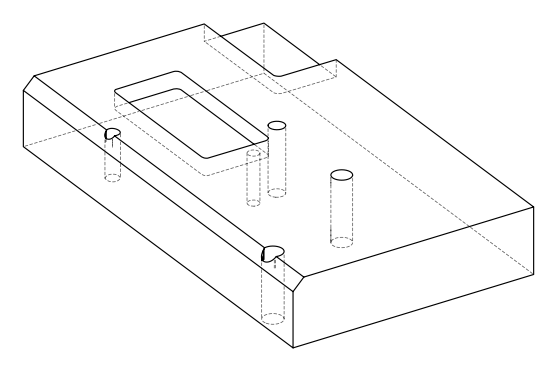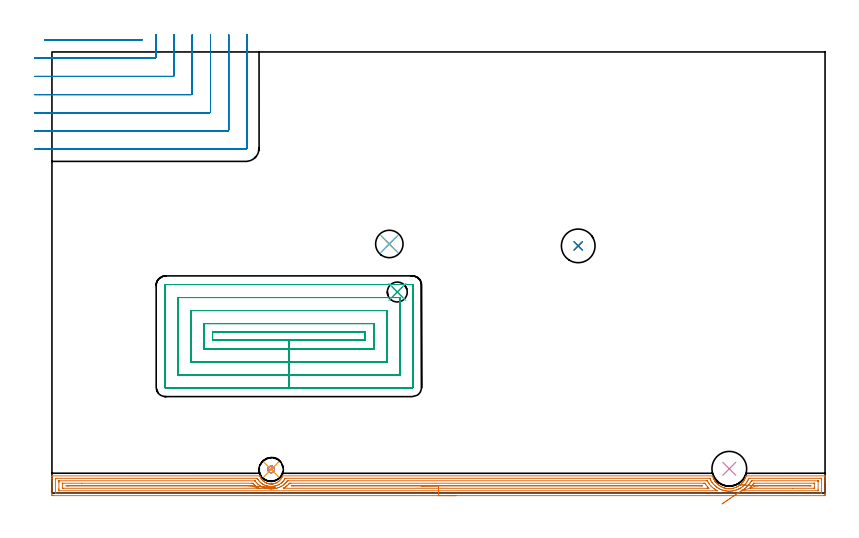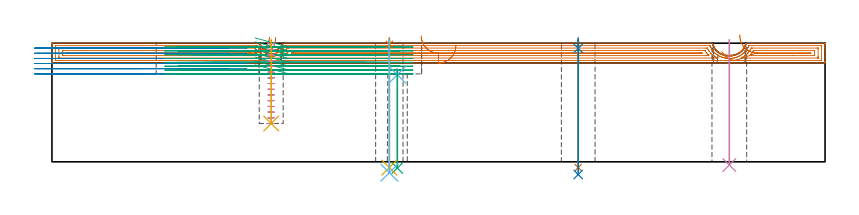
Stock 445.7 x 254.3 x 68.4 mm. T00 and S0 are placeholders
(PLAN: 14 operations, 10 tool changes, 56.7 min)
(1 AREA_MILL | FG_CHAMFER_SURFACE | UGT0205_001 | 17.72 min | 28956 mm3)
(2 MILL_CORNER_NOTCH_RECTANGULAR | CORNER_NOTCH_RECTANGULAR | UGT0201_103 | Follow Part, ap 3.5, ae 75% | 11.52 min | 132397 mm3)
(3 MILL_RECTANGULAR_POCKET | POCKET_RECTANGULAR_STRAIGHT | NXT0201_010 | Follow Part, ap 2.5, ae 75% | 24.25 min | 188051 mm3)
(4 MILL_BLIND_HOLE_FROM_SOLID_MATERIAL | STEP1POCKET | NXT0201_010 | Spiral | 1.15 min | 6841 mm3)
(5 BORE_BLIND_HOLE | STEP1POCKET | UGT0332_073 | 0.19 min | 32 mm3)
(6 SPOT_DRILL | STEP1HOLE | NXT0321_9005460120000 | 0.03 min | 13 mm3)
(7 SPOT_DRILL_1 | STEP1HOLE_2 | NXT0321_9005460120000 | 0.03 min | 6 mm3)
(8 SPOT_DRILL_2 | STEP1HOLE_3 | NXT0321_9005460120000 | 0.05 min | 187 mm3)
(9 DRILL_THROUGH_HOLE_INTO_CENTER | STEP1HOLE | NXT0301_086 | 0.23 min | 5243 mm3)
(10 INDEXABLE_INSERT_DRILL_THROUGH_HOLE_FROM_SOLID | STEP1HOLE_1 | NXT0302_011 | 0.29 min | 21116 mm3)
(11 DRILL_THROUGH_HOLE_INTO_CENTER_1 | STEP1HOLE_2 | NXT0301_072 | 0.3 min | 5489 mm3)
(12 DRILL_TO_ENLARGE_THROUGH_HOLE | STEP1HOLE_2 | UGT0301_240 | 0.31 min | 7910 mm3)
(13 DRILL_THROUGH_HOLE_INTO_CENTER_2 | STEP1HOLE_3 | NXT0301_072 | 0.3 min | 5309 mm3)
(14 DRILL_TO_ENLARGE_THROUGH_HOLE_1 | STEP1HOLE_3 | UGT0301_261 | 0.31 min | 14693 mm3)
(TOOL UGT0205_001 | Chamfer Mill 20 x 3 x 45 deg. | D20 FL50 Z2)
(TOOL UGT0201_103 | End Mill 14 mm | D14 FL19 Z2)
(TOOL NXT0201_010 | ENDMILL 10mm [2P460-1000-NA 1630] | D10 FL30 Z6)
(TOOL UGT0332_073 | 13.8 mm Rough Boring Bar | D13.8)
(TOOL NXT0321_9005460120000 | NC Spot Drill, 142deg, 12mm, Carbide, Uncoated | D12 PA142 FL30 Z2)
(TOOL NXT0301_086 | Carbide Drill 11.5mm [860.1-1150-035A1-MM 2214] | D11.5 PA140 FL55 Z2)
(TOOL NXT0302_011 | Index. Insert Drill 20mm [880-D2000L25-05] | D20 PA176 FL100 Z2)
(TOOL NXT0301_072 | Carbide Drill 10.1mm [860.1-1010-051A1-MM 2214] | D10.1 PA140 FL71 Z2)
(TOOL UGT0301_240 | Twist Drill 15.8 mm | D15.8 PA118 FL120 Z2)
(TOOL UGT0301_261 | Twist Drill 19.4 mm | D19.4 PA118 FL140 Z2)
(OP 1 AREA_MILL)
G17 G21 G94 G90
T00 M6
G54
G17 G0 G90 X232.85 Y-1.5 S1061 M3
G43 Z78.4 H0
Z67.
G94 G1 X232.812 Z66.128 F250.
X232.698 Z65.264
X232.509 Z64.412
X232.247 Z63.58
X231.913 Z62.774
X231.51 Z62.
X231.042 Z61.264
X230.51 Z60.572
X229.921 Z59.929
X229.278 Z59.34
X228.586 Z58.809
X227.85 Z58.34
X227.076 Z57.937
X226.27 Z57.603
X225.438 Z57.341
X224.587 Z57.152
X223.722 Z57.038
X222.85 Z57.
X0.631
X0.205 Y-1.495 Z57.003
X0.01 Y-1.492 Z57.006
X0.006 Y-1.077 Z57.421
X0. Y-0.457 Z58.041
Y6.838 Z65.333
Y8.237 Z66.733
Y8.597 Z67.092
Y9.553 Z68.053
X0.01 Y9.898 Z68.389
X0.183 Y9.9 Z68.4
X119.565
X119.852 Y9.895 Z68.391
X119.92 Y9.735 Z68.233
X119.966 Y9.618 Z68.118
X120.148 Y9.198 Z67.698
X120.317 Y8.857 Z67.357
X120.503 Y8.522 Z67.022
X120.632 Y8.323 Z66.823
X120.813 Y8.076 Z66.576
X120.957 Y7.879 Z66.379
X121.307 Y7.449 Z65.949
X121.397 Y7.353 Z65.852
X121.61 Y7.152 Z65.652
X121.824 Y6.951 Z65.451
X122.272 Y6.575 Z65.073
X122.731 Y6.269 Z64.767
X123.184 Y6.004 Z64.501
X123.276 Y5.959 Z64.455
X123.504 Y5.846 Z64.342
X123.738 Y5.742 Z64.238
X123.829 Y5.702 Z64.198
X124.078 Y5.609 Z64.106
X124.523 Y5.472 Z63.968
X124.916 Y5.373 Z63.872
X124.972 Y5.359 Z63.858
X125.418 Y5.279 Z63.778
X125.715 Y5.244 Z63.744
X125.767 Y5.239 Z63.737
X125.866 Y5.228 Z63.724
X125.885 Z63.722
X125.998 Y5.221 Z63.716
X126.15 Y5.214 Z63.703
X126.201 Y5.211 Z63.701
X126.428 Y5.21 Z63.698
X126.568 Y5.207 Z63.703
X126.592
X126.719 Y5.214 Z63.708
X126.76 Y5.215 Z63.711
X126.879 Y5.226 Z63.723
X126.973 Y5.236 Z63.731
X127.007 Y5.238 Z63.735
X127.034 Y5.24 Z63.739
X127.207 Y5.257 Z63.756
X127.613 Y5.319 Z63.814
X127.654 Y5.325 Z63.821
X127.757 Y5.347 Z63.845
X127.874 Y5.373 Z63.871
X128.06 Y5.415 Z63.911
X128.102 Y5.424 Z63.921
X128.548 Y5.552 Z64.051
X128.968 Y5.702 Z64.198
X129.097 Y5.76 Z64.258
X129.402 Y5.899 Z64.395
X129.441 Y5.917 Z64.413
X129.893 Y6.163 Z64.661
X130.335 Y6.437 Z64.936
X130.526 Y6.575 Z65.074
X130.847 Y6.838 Z65.335
X130.884 Y6.868 Z65.365
X131.229 Y7.177 Z65.674
X131.325 Y7.278 Z65.774
X131.489 Y7.45 Z65.947
X131.816 Y7.843 Z66.341
X132.123 Y8.248 Z66.748
X132.172 Y8.323 Z66.823
X132.424 Y8.756 Z67.256
X132.531 Y8.965 Z67.464
X132.652 Y9.198 Z67.697
X132.811 Y9.562 Z68.062
X132.839 Y9.636 Z68.136
X132.938 Y9.883 Z68.38
X132.948 Y9.894 Z68.391
X132.979 Y9.9 Z68.4
X380.684
X380.836 Y9.895 Z68.392
X380.932 Y9.608 Z68.107
X380.972 Y9.491 Z67.99
X381.073 Y9.197 Z67.697
X381.326 Y8.563 Z67.062
X381.358 Y8.482 Z66.982
X381.421 Y8.324 Z66.823
X381.496 Y8.158 Z66.656
X381.511 Y8.125 Z66.624
X381.578 Y8.001 Z66.5
X381.733 Y7.718 Z66.214
X381.836 Y7.528 Z66.027
X381.879 Y7.449 Z65.948
X381.985 Y7.278 Z65.774
X382.073 Y7.133 Z65.632
X382.132 Y7.037 Z65.536
X382.174 Y6.974 Z65.473
X382.267 Y6.838 Z65.334
X382.356 Y6.704 Z65.204
X382.404 Y6.633 Z65.132
X382.448 Y6.575 Z65.074
X382.472 Y6.544 Z65.044
X382.59 Y6.399 Z64.894
X382.756 Y6.19 Z64.69
X382.802 Y6.132 Z64.632
X383.172 Y5.7 Z64.2
X383.298 Y5.566 Z64.066
X383.69 Y5.19 Z63.689
X383.812 Y5.079 Z63.579
X384.093 Y4.826 Z63.325
X384.192 Y4.743 Z63.242
X384.635 Y4.412 Z62.911
X385.086 Y4.097 Z62.597
X385.317 Y3.951 Z62.451
X385.602 Y3.788 Z62.286
X385.645 Y3.763 Z62.261
X385.98 Y3.586 Z62.082
X386.424 Y3.376 Z61.874
X386.497 Y3.346 Z61.843
X386.555 Y3.321 Z61.818
X386.748 Y3.238 Z61.738
X386.874 Y3.185 Z61.684
X387.159 Y3.077 Z61.576
X387.391 Y3.002 Z61.5
X387.462 Y2.978 Z61.476
X387.768 Y2.887 Z61.385
X388.01 Y2.824 Z61.324
X388.213 Y2.773 Z61.271
X388.399 Y2.734 Z61.232
X388.661 Y2.678 Z61.177
X389.108 Y2.605 Z61.104
X389.555 Y2.552 Z61.05
X390.002 Y2.519 Z61.014
X390.128 Y2.514 Z61.005
X390.281 Y2.506 Z61.001
X390.521 Z60.999
X390.657 Y2.504 Z61.004
X390.729 Y2.505
X390.896 Y2.511 Z61.011
X391.343 Y2.543 Z61.042
X391.415 Y2.551 Z61.049
X391.791 Y2.591 Z61.09
X392.244 Y2.661 Z61.16
X392.309 Y2.675 Z61.172
X392.597 Y2.732 Z61.231
X392.685 Y2.749 Z61.249
X392.756 Y2.768 Z61.267
X393.131 Y2.862 Z61.362
X393.84 Y3.077 Z61.576
X394.025 Y3.146 Z61.646
X394.474 Y3.333 Z61.83
X394.545 Y3.366 Z61.862
X394.766 Y3.465 Z61.964
X394.918 Y3.536 Z62.034
X395.304 Y3.737 Z62.235
X395.684 Y3.952 Z62.45
X395.812 Y4.032 Z62.53
X396.264 Y4.341 Z62.837
X396.706 Y4.664 Z63.163
X396.78 Y4.724 Z63.223
X396.906 Y4.826 Z63.325
X397.258 Y5.14 Z63.638
X397.6 Y5.463 Z63.962
X397.826 Y5.7 Z64.2
X398.186 Y6.116 Z64.616
X398.271 Y6.221 Z64.72
X398.413 Y6.399 Z64.895
X398.494 Y6.497 Z64.995
X398.551 Y6.575 Z65.074
X398.569 Y6.6 Z65.1
X398.588 Y6.628 Z65.128
X398.73 Y6.838 Z65.333
X398.847 Y7.009 Z65.506
X399.016 Y7.278 Z65.778
X399.123 Y7.449 Z65.948
X399.273 Y7.718 Z66.215
X399.388 Y7.923 Z66.421
X399.463 Y8.081 Z66.58
X399.579 Y8.323 Z66.823
X399.765 Y8.758 Z67.258
X399.91 Y9.14 Z67.639
X399.932 Y9.198 Z67.697
X400.076 Y9.634 Z68.131
X400.165 Y9.897 Z68.389
X400.357 Y9.9 Z68.4
X445.517
X445.69 Y9.898 Z68.389
X445.7 Y9.553 Z68.052
Y9.319 Z67.818
Y8.597 Z67.092
Y7.357 Z65.854
Y5.959 Z64.454
Y-0.817 Z57.68
X445.696 Y-1.077 Z57.421
X445.69 Y-1.492 Z57.006
X445.495 Y-1.496 Z57.003
X445.069 Y-1.5 Z57.
X222.85
Y-0.086 Z58.414
X2.306
X2.049 Y-0.084 Z58.416
X2.018 Y-0.082 Z58.418
X2.01 Y-0.079 Z58.421
X2.007 Y-0.071 Z58.429
X2.002 Y-0.034 Z58.466
X2.001 Y0.001 Z58.501
X2. Y0.215 Z58.715
X2.001 Y8.267 Z66.767
X2.004 Y8.377 Z66.877
X2.009 Y8.45 Z66.95
X2.013 Y8.479 Z66.979
X2.533 Y8.485 Z66.985
X117.891
X118.28 Y8.48 Z66.98
X118.371 Y8.479 Z66.979
X118.561 Y8.15 Z66.65
X118.671 Y7.962 Z66.462
X118.835 Y7.718 Z66.218
X119.223 Y7.174 Z65.674
X119.498 Y6.838 Z65.338
X119.565 Y6.76 Z65.26
X119.769 Y6.542 Z65.042
X119.969 Y6.353 Z64.853
X120.395 Y5.959 Z64.459
X120.459 Y5.903 Z64.403
X120.823 Y5.601 Z64.101
X121.353 Y5.246 Z63.746
X121.418 Y5.206 Z63.706
X121.631 Y5.079 Z63.579
X122.024 Y4.859 Z63.359
X122.248 Y4.748 Z63.248
X122.875 Y4.463 Z62.963
X123.142 Y4.359 Z62.859
X123.19 Y4.342 Z62.842
X123.229 Y4.329 Z62.829
X123.648 Y4.2 Z62.7
X124.036 Y4.097 Z62.597
X124.176 Y4.062 Z62.562
X124.93 Y3.914 Z62.414
X125.266 Y3.87 Z62.37
X125.825 Y3.817 Z62.317
X126.233 Y3.798 Z62.298
X126.719 Y3.801 Z62.301
X127.1 Y3.826 Z62.326
X127.613 Y3.878 Z62.378
X127.897 Y3.921 Z62.421
X128.18 Y3.966 Z62.466
X128.507 Y4.036 Z62.536
X128.642 Y4.067 Z62.567
X129.153 Y4.2 Z62.7
X129.369 Y4.264 Z62.764
X129.402 Y4.275 Z62.775
X129.996 Y4.495 Z62.995
X130.296 Y4.63 Z63.13
X130.606 Y4.774 Z63.274
X131.18 Y5.079 Z63.579
X131.188 Y5.084 Z63.584
X131.727 Y5.431 Z63.931
X132.084 Y5.695 Z64.195
X132.232 Y5.813 Z64.313
X132.405 Y5.959 Z64.459
X132.706 Y6.227 Z64.727
X132.979 Y6.49 Z64.99
X133.148 Y6.672 Z65.172
X133.292 Y6.838 Z65.338
X133.552 Y7.154 Z65.654
X133.873 Y7.566 Z66.066
X133.935 Y7.656 Z66.156
X133.974 Y7.718 Z66.218
X134.265 Y8.211 Z66.711
X134.404 Y8.447 Z66.947
X134.431 Y8.479 Z66.979
X134.475 Y8.481 Z66.981
X134.572 Y8.484 Z66.984
X134.767 Y8.485 Z66.985
X134.88 Y8.486 Z66.986
X379.009 Y8.485 Z66.985
X379.157 Y8.484 Z66.984
X379.23 Y8.481 Z66.981
X379.261 Y8.479 Z66.979
X379.284 Y8.448 Z66.948
X379.335 Y8.331 Z66.831
X379.455 Y8.047 Z66.547
X379.605 Y7.718 Z66.218
X379.79 Y7.356 Z65.856
X380.084 Y6.838 Z65.338
X380.564 Y6.077 Z64.577
X380.648 Y5.959 Z64.459
X380.684 Y5.911 Z64.411
X381.377 Y5.079 Z63.579
X381.578 Y4.853 Z63.353
X382.258 Y4.2 Z62.7
X382.472 Y4.006 Z62.506
X382.855 Y3.694 Z62.194
X383.352 Y3.321 Z61.821
X383.367 Y3.31 Z61.81
X383.404 Y3.284 Z61.784
X384.056 Y2.862 Z61.362
X384.261 Y2.744 Z61.244
X384.818 Y2.441 Z60.941
X385.155 Y2.28 Z60.78
X385.465 Y2.136 Z60.636
X386.049 Y1.901 Z60.401
X386.194 Y1.846 Z60.346
X386.922 Y1.604 Z60.104
X386.944 Y1.597 Z60.097
X386.959 Y1.592 Z60.092
X387.07 Y1.562 Z60.062
X387.838 Y1.383 Z59.883
X388.07 Y1.333 Z59.833
X388.732 Y1.222 Z59.722
X389.125 Y1.175 Z59.675
X389.626 Y1.13 Z59.63
X390.094 Y1.101 Z59.601
X390.521 Y1.095 Z59.595
X390.985 Y1.105 Z59.605
X391.415 Y1.133 Z59.633
X391.814 Y1.17 Z59.67
X392.309 Y1.23 Z59.73
X392.601 Y1.275 Z59.775
X393.203 Y1.391 Z59.891
X393.346 Y1.422 Z59.922
X393.91 Y1.562 Z60.062
X394.073 Y1.609 Z60.109
X394.098 Y1.617 Z60.117
X394.731 Y1.818 Z60.318
X394.992 Y1.916 Z60.416
X395.368 Y2.071 Z60.571
X395.886 Y2.297 Z60.797
X395.985 Y2.343 Z60.843
X396.183 Y2.441 Z60.941
X396.569 Y2.649 Z61.149
X396.78 Y2.768 Z61.268
X397.13 Y2.976 Z61.476
X397.675 Y3.337 Z61.837
X398.171 Y3.711 Z62.211
X398.569 Y4.041 Z62.541
X398.747 Y4.2 Z62.7
X399.113 Y4.544 Z63.044
X399.463 Y4.892 Z63.392
X399.553 Y4.991 Z63.491
X399.63 Y5.079 Z63.579
X399.958 Y5.472 Z63.972
X400.352 Y5.959 Z64.459
X400.357 Y5.967 Z64.467
X400.704 Y6.497 Z64.997
X400.918 Y6.838 Z65.338
X401.042 Y7.045 Z65.545
X401.252 Y7.415 Z65.915
X401.352 Y7.619 Z66.119
X401.399 Y7.718 Z66.218
X401.635 Y8.22 Z66.72
X401.763 Y8.479 Z66.979
X402.146 Y8.484 Z66.984
X402.26 Y8.485 Z66.985
X443.395 Y8.486 Z66.986
X443.651 Y8.484 Z66.984
X443.682 Y8.482 Z66.982
X443.69 Y8.479 Z66.979
X443.693 Y8.471 Z66.971
X443.698 Y8.434 Z66.934
X443.699 Y8.399 Z66.899
X443.7 Y8.185 Z66.685
X443.699 Y0.133 Z58.633
X443.696 Y0.023 Z58.523
X443.691 Y-0.05 Z58.45
X443.687 Y-0.079 Z58.421
X443.167 Y-0.086 Z58.414
X222.85
Y1.328 Z59.828
X4.128 Y1.329 Z59.829
X4.065 Y1.331 Z59.831
X4.025 Y1.334 Z59.834
X4.01 Y1.336 Z59.836
X4.008 Y1.358 Z59.858
X4.003 Y1.562 Z60.062
X4. Y1.765 Z60.265
Y2.441 Z60.941
Y6.163 Z64.663
X4.002 Y6.838 Z65.338
X4.005 Y7.038 Z65.538
X4.01 Y7.065 Z65.565
X4.031 Y7.067 Z65.567
X4.089 Y7.069 Z65.569
X4.208 Y7.071 Z65.571
X116.882
X116.961 Y7.07 Z65.57
X117.023 Y7.067 Z65.567
X117.038 Y7.065 Z65.565
X117.05 Y7.055 Z65.555
X117.074 Y7.028 Z65.528
X117.219 Y6.838 Z65.338
X117.46 Y6.521 Z65.021
X117.776 Y6.124 Z64.624
X117.922 Y5.959 Z64.459
X118.289 Y5.58 Z64.08
X118.671 Y5.224 Z63.724
X118.836 Y5.079 Z63.579
X119.233 Y4.75 Z63.25
X119.565 Y4.503 Z63.003
X120.017 Y4.2 Z62.7
X120.459 Y3.936 Z62.436
X121.067 Y3.602 Z62.102
X121.353 Y3.47 Z61.97
X121.693 Y3.321 Z61.821
X122.248 Y3.101 Z61.601
X122.585 Y2.989 Z61.489
X123.142 Y2.827 Z61.327
X123.439 Y2.749 Z61.249
X123.809 Y2.664 Z61.164
X124.036 Y2.619 Z61.119
X124.437 Y2.544 Z61.044
X124.897 Y2.474 Z60.974
X124.93 Y2.47 Z60.97
X125.212 Y2.441 Z60.941
X125.825 Y2.395 Z60.895
X125.874 Y2.393 Z60.893
X126.304 Y2.385 Z60.885
X126.719 Y2.383 Z60.883
X126.776 Y2.385 Z60.885
X127.602 Y2.441 Z60.941
X127.612 Y2.442 Z60.942
X128.034 Y2.496 Z60.996
X128.398 Y2.549 Z61.049
X128.507 Y2.568 Z61.068
X129.142 Y2.696 Z61.196
X129.402 Y2.758 Z61.258
X129.849 Y2.88 Z61.38
X130.296 Y3.015 Z61.515
X130.523 Y3.097 Z61.597
X131.126 Y3.321 Z61.821
X131.171 Y3.34 Z61.84
X131.19 Y3.348 Z61.848
X131.774 Y3.626 Z62.126
X132.084 Y3.793 Z62.293
X132.349 Y3.94 Z62.44
X132.789 Y4.2 Z62.7
X132.905 Y4.273 Z62.773
X132.979 Y4.321 Z62.821
X133.424 Y4.641 Z63.141
X133.873 Y4.989 Z63.489
X133.923 Y5.03 Z63.53
X133.979 Y5.079 Z63.579
X134.385 Y5.455 Z63.955
X134.767 Y5.831 Z64.331
X134.829 Y5.898 Z64.398
X134.882 Y5.959 Z64.459
X135.231 Y6.382 Z64.882
X135.591 Y6.838 Z65.338
X135.622 Y6.877 Z65.377
X135.661 Y6.93 Z65.43
X135.754 Y7.046 Z65.546
X135.77 Y7.065 Z65.565
X135.786 Y7.067 Z65.567
X135.826 Y7.069 Z65.569
X135.99 Y7.071 Z65.571
X136.318
X377.107
X377.768 Y7.067 Z65.567
X377.784 Y7.065 Z65.565
X377.801 Y7.052 Z65.552
X377.84 Y6.997 Z65.497
X377.927 Y6.838 Z65.338
X378.001 Y6.703 Z65.203
X378.28 Y6.227 Z64.727
X378.453 Y5.959 Z64.459
X378.895 Y5.289 Z63.789
X379.061 Y5.079 Z63.579
X379.754 Y4.235 Z62.735
X379.785 Y4.2 Z62.7
X379.79 Y4.195 Z62.695
X380.679 Y3.321 Z61.821
X380.684 Y3.316 Z61.816
X380.739 Y3.266 Z61.766
X381.578 Y2.588 Z61.088
X381.663 Y2.524 Z61.024
X381.779 Y2.441 Z60.941
X382.472 Y1.972 Z60.472
X382.724 Y1.808 Z60.308
X383.146 Y1.562 Z60.062
X383.367 Y1.436 Z59.936
X383.513 Y1.351 Z59.851
X383.541 Y1.334 Z59.834
X383.46 Y1.329 Z59.829
X222.85 Y1.328 Z59.828
Y2.743 Z61.243
X133.873
X133.563 Y2.746 Z61.246
X133.509 Y2.749 Z61.249
X133.478 Y2.752 Z61.252
X133.504 Y2.771 Z61.271
X133.524 Y2.784 Z61.284
X133.76 Y2.925 Z61.425
X133.873 Y2.993 Z61.493
X134.076 Y3.121 Z61.621
X134.387 Y3.321 Z61.821
X134.61 Y3.475 Z61.975
X134.767 Y3.588 Z62.088
X135.115 Y3.857 Z62.357
X135.544 Y4.2 Z62.7
X135.607 Y4.254 Z62.754
X135.661 Y4.303 Z62.803
X136.063 Y4.684 Z63.184
X136.462 Y5.079 Z63.579
X136.508 Y5.127 Z63.627
X136.556 Y5.179 Z63.679
X136.92 Y5.601 Z64.101
X136.955 Y5.639 Z64.139
X136.976 Y5.65 Z64.15
X137.01 Y5.652 Z64.152
X137.156 Y5.655 Z64.155
X137.45 Y5.657 Z64.157
X137.756
X375.626
X376.213 Y5.653 Z64.153
X376.407 Y5.65 Z64.15
X376.435 Y5.647 Z64.147
X376.457 Y5.618 Z64.118
X376.502 Y5.556 Z64.056
X377.107 Y4.655 Z63.155
X377.475 Y4.2 Z62.7
X378.001 Y3.565 Z62.065
X378.225 Y3.321 Z61.821
X378.426 Y3.108 Z61.608
X378.766 Y2.749 Z61.249
X378.585 Y2.747 Z61.247
X378.001 Y2.744 Z61.244
X377.694 Y2.743 Z61.243
X222.85
Y4.157 Z62.657
X139.238
X138.384 Y4.161 Z62.661
X138.344 Y4.164 Z62.664
X138.081 Y4.2 Z62.7
X138.307 Y4.237 Z62.737
X138.344 Y4.239 Z62.739
X139.195 Y4.243 Z62.743
X139.238
X373.486
X374.382 Y4.241 Z62.741
X374.424 Y4.24 Z62.74
X375.072 Y4.2 Z62.7
X374.465 Y4.16 Z62.66
X374.424 Y4.159 Z62.659
X373.574 Y4.157 Z62.657
X222.85
X221.978 Z62.695
X221.114 Z62.809
X220.262 Z62.998
X219.43 Z63.26
X218.624 Z63.594
X217.85 Z63.997
X217.114 Z64.465
X216.422 Z64.996
X215.779 Z65.586
X215.19 Z66.229
X214.658 Z66.921
X214.19 Z67.657
X213.787 Z68.431
X213.453 Z69.237
X213.191 Z70.069
X213.002 Z70.92
X212.888 Z71.785
X212.85 Z72.657
G0 Z78.4
X128.922 Y3.125
Z71.632
G1 X128.918 Y3.124 Z70.76
X128.838 Y3.121 Z69.891
X128.683 Y3.115 Z69.033
X128.453 Y3.106 Z68.191
X128.151 Y3.094 Z67.373
X127.779 Y3.08 Z66.584
X127.34 Y3.063 Z65.83
X126.837 Y3.043 Z65.118
X126.273 Y3.021 Z64.452
X125.654 Y2.997 Z63.838
X124.984 Y2.971 Z63.281
X124.267 Y2.943 Z62.783
X123.51 Y2.913 Z62.351
X122.719 Y2.882 Z61.986
X121.898 Y2.85 Z61.691
X121.055 Y2.817 Z61.469
X120.196 Y2.784 Z61.322
X119.327 Y2.75 Z61.25
X119.254 Y2.747 Z61.247
X119.028 Y2.744 Z61.244
X118.671 Y2.743 Z61.243
X118.364
X6.584
X6.148 Y2.744 Z61.244
X6.062 Y2.746 Z61.246
X6.024 Y2.749 Z61.249
X6.01 Y2.753 Z61.253
X6.008 Y2.775 Z61.275
X6.004 Y2.883 Z61.383
X6. Y3.317 Z61.817
Y5.075 Z63.575
X6.004 Y5.517 Z64.017
X6.008 Y5.626 Z64.126
X6.01 Y5.648 Z64.148
X6.037 Y5.651 Z64.151
X6.107 Y5.654 Z64.154
X6.304 Y5.656 Z64.156
X17.257 Y5.657 Z64.157
X115.094
X115.402 Y5.656 Z64.156
X115.694 Y5.653 Z64.153
X115.835 Y5.65 Z64.15
X115.988 Y5.48 Z63.98
X116.35 Y5.079 Z63.579
X116.612 Y4.81 Z63.31
X116.882 Y4.551 Z63.051
X117.27 Y4.2 Z62.7
X117.776 Y3.78 Z62.28
X118.422 Y3.321 Z61.821
X118.671 Y3.154 Z61.654
X119.128 Y2.871 Z61.371
X119.206 Y2.825 Z61.325
X119.226 Y2.813 Z61.313
X119.327 Y2.75 Z61.25
X114.68 Y4.2 Z62.7
X114.24 Y4.16 Z62.66
X114.199 Y4.158 Z62.658
X113.349 Y4.157 Z62.657
X9.617
X8.722 Y4.158 Z62.658
X8.679 Y4.16 Z62.66
X8.105 Y4.2 Z62.7
X8.637 Y4.241 Z62.741
X8.679 Y4.242 Z62.742
X9.529 Y4.243 Z62.743
X113.261
X114.157 Y4.242 Z62.742
X114.199 Y4.24 Z62.74
X114.68 Y4.2 Z62.7
X115.549 Y4.128 Z62.666
X116.417 Y4.057 Z62.709
X117.278 Y3.985 Z62.827
X118.126 Y3.915 Z63.021
X118.954 Y3.847 Z63.287
X119.756 Y3.781 Z63.625
X120.525 Y3.717 Z64.032
X121.256 Y3.657 Z64.505
X121.943 Y3.6 Z65.039
X122.58 Y3.548 Z65.632
X123.165 Y3.499 Z66.278
X123.69 Y3.456 Z66.973
X124.154 Y3.418 Z67.711
X124.551 Y3.385 Z68.487
X124.88 Y3.358 Z69.295
X125.137 Y3.337 Z70.128
X125.321 Y3.321 Z70.981
X125.43 Y3.312 Z71.846
G0 Z78.4
X386.21 Y-6.319
Z63.653
G1 X386.591 Y-6.06 Z62.912
X387.023 Y-5.766 Z62.213
X387.505 Y-5.439 Z61.563
X388.031 Y-5.081 Z60.967
X388.598 Y-4.696 Z60.428
X389.202 Y-4.285 Z59.95
X389.839 Y-3.853 Z59.539
X390.502 Y-3.402 Z59.196
X391.187 Y-2.936 Z58.924
X391.89 Y-2.459 Z58.725
X392.604 Y-1.973 Z58.601
X393.325 Y-1.484 Z58.553
X394.046 Y-0.994 Z58.581
X394.762 Y-0.507 Z58.685
X395.469 Y-0.027 Z58.864
X396.159 Y0.442 Z59.117
X396.829 Y0.897 Z59.441
X397.473 Y1.335 Z59.835
X397.536 Y1.378 Z59.878
X397.586 Y1.409 Z59.909
X397.858 Y1.562 Z60.062
X398.301 Y1.825 Z60.325
X398.569 Y1.992 Z60.492
X398.84 Y2.175 Z60.675
X399.226 Y2.441 Z60.941
X399.363 Y2.54 Z61.04
X399.463 Y2.616 Z61.116
X399.858 Y2.932 Z61.432
X400.323 Y3.321 Z61.821
X400.341 Y3.337 Z61.837
X400.357 Y3.352 Z61.852
X400.791 Y3.773 Z62.273
X401.215 Y4.2 Z62.7
X401.233 Y4.219 Z62.719
X401.252 Y4.24 Z62.74
X401.636 Y4.701 Z63.201
X401.945 Y5.079 Z63.579
X402.033 Y5.191 Z63.691
X402.146 Y5.34 Z63.84
X402.395 Y5.714 Z64.214
X402.554 Y5.959 Z64.459
X403.04 Y6.763 Z65.263
X403.206 Y7.058 Z65.558
X403.303 Y7.064 Z65.564
X403.46 Y7.068 Z65.568
X403.698 Y7.071 Z65.571
X441.572
X441.635 Y7.069 Z65.569
X441.675 Y7.066 Z65.566
X441.69 Y7.064 Z65.564
X441.692 Y7.042 Z65.542
X441.697 Y6.838 Z65.338
X441.7 Y6.635 Z65.135
Y2.237 Z60.737
X441.698 Y1.562 Z60.062
X441.695 Y1.362 Z59.862
X441.69 Y1.335 Z59.835
X441.669 Y1.333 Z59.833
X441.611 Y1.331 Z59.831
X441.493 Y1.329 Z59.829
X397.757
X397.675 Y1.33 Z59.83
X397.567 Y1.332 Z59.832
X397.473 Y1.335 Z59.835
X402.242 Y2.749 Z61.249
X402.278 Y2.794 Z61.294
X402.784 Y3.321 Z61.821
X402.907 Y3.452 Z61.952
X403.04 Y3.6 Z62.1
X403.316 Y3.929 Z62.429
X403.538 Y4.2 Z62.7
X403.712 Y4.419 Z62.919
X403.934 Y4.708 Z63.208
X404.087 Y4.93 Z63.43
X404.186 Y5.079 Z63.579
X404.437 Y5.465 Z63.965
X404.55 Y5.637 Z64.137
X404.561 Y5.649 Z64.149
X404.573 Y5.652 Z64.152
X404.608 Y5.655 Z64.155
X404.682 Y5.657 Z64.157
X404.829
X439.117
X439.552 Y5.656 Z64.156
X439.638 Y5.654 Z64.154
X439.676 Y5.65 Z64.15
X439.69 Y5.647 Z64.147
X439.692 Y5.625 Z64.125
X439.696 Y5.517 Z64.017
X439.7 Y5.083 Z63.583
Y3.325 Z61.825
X439.696 Y2.883 Z61.383
X439.692 Y2.774 Z61.274
X439.69 Y2.752 Z61.252
X439.663 Y2.749 Z61.249
X439.593 Y2.746 Z61.246
X439.396 Y2.744 Z61.244
X427.102 Y2.743 Z61.243
X402.733
X402.469 Y2.745 Z61.245
X402.242 Y2.749 Z61.249
X405.938 Y4.2 Z62.7
X406.574 Y4.242 Z62.742
X406.617 Y4.243 Z62.743
X436.978
X437.021 Y4.241 Z62.741
X437.595 Y4.2 Z62.7
X437.064 Y4.158 Z62.658
X437.021 Y4.157 Z62.657
X406.661
X406.617 Y4.158 Z62.658
X405.938 Y4.2 Z62.7
X405.072 Y4.253 Z62.791
X404.217 Y4.305 Z62.958
X403.38 Y4.357 Z63.198
X402.567 Y4.406 Z63.511
X401.785 Y4.454 Z63.893
X401.038 Y4.5 Z64.342
X400.334 Y4.543 Z64.855
X399.676 Y4.583 Z65.427
X399.072 Y4.62 Z66.055
X398.524 Y4.654 Z66.733
X398.037 Y4.684 Z67.456
X397.614 Y4.71 Z68.219
X397.26 Y4.731 Z69.016
X396.977 Y4.749 Z69.841
X396.766 Y4.761 Z70.687
X396.63 Y4.77 Z71.549
X396.569 Y4.774 Z72.419
X396.584 Y4.773 Z73.291
G0 Z78.4
M5
M2
(OP 2 MILL_CORNER_NOTCH_RECTANGULAR)
G17 G21 G94 G90
T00 M6
G54
G17 G0 G90 X-4.179 Y261.2 S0 M3
G43 Z78.4 H0
Z65.467
G94 G1 X-1.179 F250.
X48.708 F500.
G3 X49.063 Y261.3 R0.7
G1 X52.063 F250.
G0 Z78.4
X-10. Y250.7
Z65.467
G1 X-7.
X59.205 F500.
G3 X59.9 Y251.395 R0.7
G1 Y261.3
Y264.3 F250.
G0 Z78.4
X-10. Y240.2
Z65.467
G1 X-7.
X69.705 F500.
G3 X70.4 Y240.895 R0.7
G1 Y261.3
Y264.3 F250.
G0 Z78.4
X-10. Y229.7
Z65.467
G1 X-7.
X80.205 F500.
G3 X80.9 Y230.395 R0.7
G1 Y261.3
Y264.3 F250.
G0 Z78.4
X-10. Y219.2
Z65.467
G1 X-7.
X90.704 F500.
G3 X91.4 Y219.896 R0.7
G1 Y261.3
Y264.3 F250.
G0 Z78.4
X-10. Y208.7
Z65.467
G1 X-7.
X101.204 F500.
G3 X101.9 Y209.396 R0.7
G1 Y261.3
Y264.3 F250.
G0 Z78.4
X-10. Y198.2
Z65.467
G1 X-7.
X111.704 F500.
G3 X112.4 Y198.896 R0.7
G1 Y261.3
Y264.3 F250.
G0 Z78.4
X-4.179 Y261.2
Z62.533
G1 X-1.179
X48.708 F500.
G3 X49.063 Y261.3 R0.7
G1 X52.063 F250.
G0 Z78.4
X-10. Y250.7
Z62.533
G1 X-7.
X59.205 F500.
G3 X59.9 Y251.395 R0.7
G1 Y261.3
Y264.3 F250.
G0 Z78.4
X-10. Y240.2
Z62.533
G1 X-7.
X69.705 F500.
G3 X70.4 Y240.895 R0.7
G1 Y261.3
Y264.3 F250.
G0 Z78.4
X-10. Y229.7
Z62.533
G1 X-7.
X80.205 F500.
G3 X80.9 Y230.395 R0.7
G1 Y261.3
Y264.3 F250.
G0 Z78.4
X-10. Y219.2
Z62.533
G1 X-7.
X90.704 F500.
G3 X91.4 Y219.896 R0.7
G1 Y261.3
Y264.3 F250.
G0 Z78.4
X-10. Y208.7
Z62.533
G1 X-7.
X101.204 F500.
G3 X101.9 Y209.396 R0.7
G1 Y261.3
Y264.3 F250.
G0 Z78.4
X-10. Y198.2
Z62.533
G1 X-7.
X111.704 F500.
G3 X112.4 Y198.896 R0.7
G1 Y261.3
Y264.3 F250.
G0 Z78.4
X-4.179 Y261.2
Z59.6
G1 X-1.179
X48.708 F500.
G3 X49.063 Y261.3 R0.7
G1 X52.063 F250.
G0 Z78.4
X-10. Y250.7
Z59.6
G1 X-7.
X59.205 F500.
G3 X59.9 Y251.395 R0.7
G1 Y261.3
Y264.3 F250.
G0 Z78.4
X-10. Y240.2
Z59.6
G1 X-7.
X69.705 F500.
G3 X70.4 Y240.895 R0.7
G1 Y261.3
Y264.3 F250.
G0 Z78.4
X-10. Y229.7
Z59.6
G1 X-7.
X80.205 F500.
G3 X80.9 Y230.395 R0.7
G1 Y261.3
Y264.3 F250.
G0 Z78.4
X-10. Y219.2
Z59.6
G1 X-7.
X90.704 F500.
G3 X91.4 Y219.896 R0.7
G1 Y261.3
Y264.3 F250.
G0 Z78.4
X-10. Y208.7
Z59.6
G1 X-7.
X101.204 F500.
G3 X101.9 Y209.396 R0.7
G1 Y261.3
Y264.3 F250.
G0 Z78.4
X-10. Y198.2
Z59.6
G1 X-7.
X111.704 F500.
G3 X112.4 Y198.896 R0.7
G1 Y261.3
Y264.3 F250.
G0 Z78.4
X-4.179 Y261.2
Z56.667
G1 X-1.179
X48.708 F500.
G3 X49.063 Y261.3 R0.7
G1 X52.063 F250.
G0 Z78.4
X-10. Y250.7
Z56.667
G1 X-7.
X59.205 F500.
G3 X59.9 Y251.395 R0.7
G1 Y261.3
Y264.3 F250.
G0 Z78.4
X-10. Y240.2
Z56.667
G1 X-7.
X69.705 F500.
G3 X70.4 Y240.895 R0.7
G1 Y261.3
Y264.3 F250.
G0 Z78.4
X-10. Y229.7
Z56.667
G1 X-7.
X80.205 F500.
G3 X80.9 Y230.395 R0.7
G1 Y261.3
Y264.3 F250.
G0 Z78.4
X-10. Y219.2
Z56.667
G1 X-7.
X90.704 F500.
G3 X91.4 Y219.896 R0.7
G1 Y261.3
Y264.3 F250.
G0 Z78.4
X-10. Y208.7
Z56.667
G1 X-7.
X101.204 F500.
G3 X101.9 Y209.396 R0.7
G1 Y261.3
Y264.3 F250.
G0 Z78.4
X-10. Y198.2
Z56.667
G1 X-7.
X111.704 F500.
G3 X112.4 Y198.896 R0.7
G1 Y261.3
Y264.3 F250.
G0 Z78.4
X-4.179 Y261.2
Z53.733
G1 X-1.179
X48.708 F500.
G3 X49.063 Y261.3 R0.7
G1 X52.063 F250.
G0 Z78.4
X-10. Y250.7
Z53.733
G1 X-7.
X59.205 F500.
G3 X59.9 Y251.395 R0.7
G1 Y261.3
Y264.3 F250.
G0 Z78.4
X-10. Y240.2
Z53.733
G1 X-7.
X69.705 F500.
G3 X70.4 Y240.895 R0.7
G1 Y261.3
Y264.3 F250.
G0 Z78.4
X-10. Y229.7
Z53.733
G1 X-7.
X80.205 F500.
G3 X80.9 Y230.395 R0.7
G1 Y261.3
Y264.3 F250.
G0 Z78.4
X-10. Y219.2
Z53.733
G1 X-7.
X90.704 F500.
G3 X91.4 Y219.896 R0.7
G1 Y261.3
Y264.3 F250.
G0 Z78.4
X-10. Y208.7
Z53.733
G1 X-7.
X101.204 F500.
G3 X101.9 Y209.396 R0.7
G1 Y261.3
Y264.3 F250.
G0 Z78.4
X-10. Y198.2
Z53.733
G1 X-7.
X111.704 F500.
G3 X112.4 Y198.896 R0.7
G1 Y261.3
Y264.3 F250.
G0 Z78.4
X-4.179 Y261.2
Z50.8
G1 X-1.179
X48.708 F500.
G3 X49.063 Y261.3 R0.7
G1 X52.063 F250.
G0 Z78.4
X-10. Y250.7
Z50.8
G1 X-7.
X59.205 F500.
G3 X59.9 Y251.395 R0.7
G1 Y261.3
Y264.3 F250.
G0 Z78.4
X-10. Y240.2
Z50.8
G1 X-7.
X69.705 F500.
G3 X70.4 Y240.895 R0.7
G1 Y261.3
Y264.3 F250.
G0 Z78.4
X-10. Y229.7
Z50.8
G1 X-7.
X80.205 F500.
G3 X80.9 Y230.395 R0.7
G1 Y261.3
Y264.3 F250.
G0 Z78.4
X-10. Y219.2
Z50.8
G1 X-7.
X90.704 F500.
G3 X91.4 Y219.896 R0.7
G1 Y261.3
Y264.3 F250.
G0 Z78.4
X-10. Y208.7
Z50.8
G1 X-7.
X101.204 F500.
G3 X101.9 Y209.396 R0.7
G1 Y261.3
Y264.3 F250.
G0 Z78.4
X-10. Y198.2
Z50.8
G1 X-7.
X111.704 F500.
G3 X112.4 Y198.896 R0.7
G1 Y261.3
Y264.3 F250.
G0 Z78.4
M5
M2
(OP 3 MILL_RECTANGULAR_POCKET)
G17 G21 G94 G90
T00 M6
G54
G17 G0 G90 X117.147 Y88.1 S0 M3
G43 Z78.4 H1
Z71.4
G94 G1 X136.6 Z66.187 F250.
X180.6 F500.
Y92.7
X92.6
Y88.1
X136.6
Y83.1
X185.6
Y97.7
X87.6
Y83.1
X136.6
Y75.6
X193.1
Y105.2
X80.1
Y75.6
X136.6
Y68.1
X200.6
Y112.7
X72.6
Y68.1
X136.6
Y60.6
X207.7
G3 X208.1 Y61. R0.4
G1 Y119.8
G3 X207.7 Y120.2 R0.4
G1 X65.5
G3 X65.1 Y119.8 R0.4
G1 Y61.
G3 X65.5 Y60.6 R0.4
G1 X136.6
X137.6
G0 X117.147 Y88.1 Z69.187
G1 X136.6 Z63.975 F250.
X180.6 F500.
Y92.7
X92.6
Y88.1
X136.6
Y83.1
X185.6
Y97.7
X87.6
Y83.1
X136.6
Y75.6
X193.1
Y105.2
X80.1
Y75.6
X136.6
Y68.1
X200.6
Y112.7
X72.6
Y68.1
X136.6
Y60.6
X207.7
G3 X208.1 Y61. R0.4
G1 Y119.8
G3 X207.7 Y120.2 R0.4
G1 X65.5
G3 X65.1 Y119.8 R0.4
G1 Y61.
G3 X65.5 Y60.6 R0.4
G1 X136.6
X137.6
G0 X117.147 Y88.1 Z66.975
G1 X136.6 Z61.762 F250.
X180.6 F500.
Y92.7
X92.6
Y88.1
X136.6
Y83.1
X185.6
Y97.7
X87.6
Y83.1
X136.6
Y75.6
X193.1
Y105.2
X80.1
Y75.6
X136.6
Y68.1
X200.6
Y112.7
X72.6
Y68.1
X136.6
Y60.6
X207.7
G3 X208.1 Y61. R0.4
G1 Y119.8
G3 X207.7 Y120.2 R0.4
G1 X65.5
G3 X65.1 Y119.8 R0.4
G1 Y61.
G3 X65.5 Y60.6 R0.4
G1 X136.6
X137.6
G0 X117.147 Y88.1 Z64.762
G1 X136.6 Z59.55 F250.
X180.6 F500.
Y92.7
X92.6
Y88.1
X136.6
Y83.1
X185.6
Y97.7
X87.6
Y83.1
X136.6
Y75.6
X193.1
Y105.2
X80.1
Y75.6
X136.6
Y68.1
X200.6
Y112.7
X72.6
Y68.1
X136.6
Y60.6
X207.7
G3 X208.1 Y61. R0.4
G1 Y119.8
G3 X207.7 Y120.2 R0.4
G1 X65.5
G3 X65.1 Y119.8 R0.4
G1 Y61.
G3 X65.5 Y60.6 R0.4
G1 X136.6
X137.6
G0 X117.147 Y88.1 Z62.55
G1 X136.6 Z57.337 F250.
X180.6 F500.
Y92.7
X92.6
Y88.1
X136.6
Y83.1
X185.6
Y97.7
X87.6
Y83.1
X136.6
Y75.6
X193.1
Y105.2
X80.1
Y75.6
X136.6
Y68.1
X200.6
Y112.7
X72.6
Y68.1
X136.6
Y60.6
X207.7
G3 X208.1 Y61. R0.4
G1 Y119.8
G3 X207.7 Y120.2 R0.4
G1 X65.5
G3 X65.1 Y119.8 R0.4
G1 Y61.
G3 X65.5 Y60.6 R0.4
G1 X136.6
X137.6
G0 X117.147 Y88.1 Z60.337
G1 X136.6 Z55.125 F250.
X180.6 F500.
Y92.7
X92.6
Y88.1
X136.6
Y83.1
X185.6
Y97.7
X87.6
Y83.1
X136.6
Y75.6
X193.1
Y105.2
X80.1
Y75.6
X136.6
Y68.1
X200.6
Y112.7
X72.6
Y68.1
X136.6
Y60.6
X207.7
G3 X208.1 Y61. R0.4
G1 Y119.8
G3 X207.7 Y120.2 R0.4
G1 X65.5
G3 X65.1 Y119.8 R0.4
G1 Y61.
G3 X65.5 Y60.6 R0.4
G1 X136.6
X137.6
G0 X117.147 Y88.1 Z58.125
G1 X136.6 Z52.912 F250.
X180.6 F500.
Y92.7
X92.6
Y88.1
X136.6
Y83.1
X185.6
Y97.7
X87.6
Y83.1
X136.6
Y75.6
X193.1
Y105.2
X80.1
Y75.6
X136.6
Y68.1
X200.6
Y112.7
X72.6
Y68.1
X136.6
Y60.6
X207.7
G3 X208.1 Y61. R0.4
G1 Y119.8
G3 X207.7 Y120.2 R0.4
G1 X65.5
G3 X65.1 Y119.8 R0.4
G1 Y61.
G3 X65.5 Y60.6 R0.4
G1 X136.6
X137.6
G0 X117.147 Y88.1 Z55.912
G1 X136.6 Z50.7 F250.
X180.6 F500.
Y92.7
X92.6
Y88.1
X136.6
Y83.1
X185.6
Y97.7
X87.6
Y83.1
X136.6
Y75.6
X193.1
Y105.2
X80.1
Y75.6
X136.6
Y68.1
X200.6
Y112.7
X72.6
Y68.1
X136.6
Y60.6
X207.7
G3 X208.1 Y61. R0.4
G1 Y119.8
G3 X207.7 Y120.2 R0.4
G1 X65.5
G3 X65.1 Y119.8 R0.4
G1 Y61.
G3 X65.5 Y60.6 R0.4
G1 X136.6
X137.6
G0 Z78.4
M5
M2
(OP 4 MILL_BLIND_HOLE_FROM_SOLID_MATERIAL)
G17 G21 G94 G90
T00 M6
G54
G17 G0 G90 X126.4 Y13.6 S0 M3
G43 Z78.4 H1
Z68.113
G94 G3 X126.939 Y14.961 R0.787 F250.
X125.015 Y14.901 R1.361
X125.099 Y12.215 R1.9
X125.015 Y14.901 R-1.9
X125.057 Y13.558 R0.95
X126.4 Y13.6 R0.95
G0 Z64.827
G3 X126.939 Y14.961 R0.787
X125.015 Y14.901 R1.361
X125.099 Y12.215 R1.9
X125.015 Y14.901 R-1.9
X125.057 Y13.558 R0.95
X126.4 Y13.6 R0.95
G0 Z61.54
G3 X126.939 Y14.961 R0.787
X125.015 Y14.901 R1.361
X125.099 Y12.215 R1.9
X125.015 Y14.901 R-1.9
X125.057 Y13.558 R0.95
X126.4 Y13.6 R0.95
G0 Z58.253
G3 X126.939 Y14.961 R0.787
X125.015 Y14.901 R1.361
X125.099 Y12.215 R1.9
X125.015 Y14.901 R-1.9
X125.057 Y13.558 R0.95
X126.4 Y13.6 R0.95
G0 Z54.967
G3 X126.939 Y14.961 R0.787
X125.015 Y14.901 R1.361
X125.099 Y12.215 R1.9
X125.015 Y14.901 R-1.9
X125.057 Y13.558 R0.95
X126.4 Y13.6 R0.95
G0 Z51.68
G3 X126.939 Y14.961 R0.787
X125.015 Y14.901 R1.361
X125.099 Y12.215 R1.9
X125.015 Y14.901 R-1.9
X125.057 Y13.558 R0.95
X126.4 Y13.6 R0.95
G0 Z48.393
G3 X126.939 Y14.961 R0.787
X125.015 Y14.901 R1.361
X125.099 Y12.215 R1.9
X125.015 Y14.901 R-1.9
X125.057 Y13.558 R0.95
X126.4 Y13.6 R0.95
G0 Z45.107
G3 X126.939 Y14.961 R0.787
X125.015 Y14.901 R1.361
X125.099 Y12.215 R1.9
X125.015 Y14.901 R-1.9
X125.057 Y13.558 R0.95
X126.4 Y13.6 R0.95
G0 Z41.82
G3 X126.939 Y14.961 R0.787
X125.015 Y14.901 R1.361
X125.099 Y12.215 R1.9
X125.015 Y14.901 R-1.9
X125.057 Y13.558 R0.95
X126.4 Y13.6 R0.95
G0 Z38.533
G3 X126.939 Y14.961 R0.787
X125.015 Y14.901 R1.361
X125.099 Y12.215 R1.9
X125.015 Y14.901 R-1.9
X125.057 Y13.558 R0.95
X126.4 Y13.6 R0.95
G0 Z35.247
G3 X126.939 Y14.961 R0.787
X125.015 Y14.901 R1.361
X125.099 Y12.215 R1.9
X125.015 Y14.901 R-1.9
X125.057 Y13.558 R0.95
X126.4 Y13.6 R0.95
G0 Z31.96
G3 X126.939 Y14.961 R0.787
X125.015 Y14.901 R1.361
X125.099 Y12.215 R1.9
X125.015 Y14.901 R-1.9
X125.057 Y13.558 R0.95
X126.4 Y13.6 R0.95
G0 Z28.673
G3 X126.939 Y14.961 R0.787
X125.015 Y14.901 R1.361
X125.099 Y12.215 R1.9
X125.015 Y14.901 R-1.9
X125.057 Y13.558 R0.95
X126.4 Y13.6 R0.95
G0 Z25.387
G3 X126.939 Y14.961 R0.787
X125.015 Y14.901 R1.361
X125.099 Y12.215 R1.9
X125.015 Y14.901 R-1.9
X125.057 Y13.558 R0.95
X126.4 Y13.6 R0.95
G0 Z22.1
G3 X126.939 Y14.961 R0.787
X125.015 Y14.901 R1.361
X125.099 Y12.215 R1.9
X125.015 Y14.901 R-1.9
X125.057 Y13.558 R0.95
X126.4 Y13.6 R0.95
G0 Z78.4
M5
M2
(OP 5 BORE_BLIND_HOLE)
G17 G21 G94 G90
T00 M6
G54
G17 G0 G90 X126.4 Y13.6 S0 M3
G43 Z78.4 H0
G94 G85 G98 Z22.1 F250. R70.4
G80
M5
M2
(OP 6 SPOT_DRILL)
G17 G21 G94 G90
T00 M6
G54
G17 G0 G90 X199.1 Y115.9 S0 M3
G43 Z78.4 H0
G94 G81 G98 Z50.205 F250. R53.7
G80
M5
M2
(OP 7 SPOT_DRILL_1)
G17 G21 G94 G90
T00 M6
G54
G17 G0 G90 X194.5 Y143.6 S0 M3
G43 Z78.4 H0
G94 G81 G98 Z67.72 F250. R71.4
G80
M5
M2
(OP 8 SPOT_DRILL_2)
G17 G21 G94 G90
T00 M6
G54
G17 G0 G90 X303.4 Y142.5 S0 M3
G43 Z78.4 H0
G94 G81 G98 Z65.4 F250. R71.4
G80
M5
M2
(OP 9 DRILL_THROUGH_HOLE_INTO_CENTER)
G17 G21 G94 G90
T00 M6
G54
G17 G0 G90 X199.1 Y115.9 S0 M3
G43 Z78.4 H1
G94 G73 G98 Z-3.593 F250. Q10.859 R52.7
G80
M5
M2
(OP 10 INDEXABLE_INSERT_DRILL_THROUGH_HOLE_FROM_SOLID)
G17 G21 G94 G90
T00 M6
G54
G17 G0 G90 X390.5 Y14. S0 M3
G43 Z78.4 H1
G94 G81 G98 Z-1.849 F250. R70.4
G80
M5
M2
(OP 11 DRILL_THROUGH_HOLE_INTO_CENTER_1)
G17 G21 G94 G90
T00 M6
G54
G17 G0 G90 X194.5 Y143.6 S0 M3
G43 Z78.4 H1
G94 G73 G98 Z-3.338 F250. Q8.967 R70.4
G80
M5
M2
(OP 12 DRILL_TO_ENLARGE_THROUGH_HOLE)
G17 G21 G94 G90
T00 M6
G54
G17 G0 G90 X194.5 Y143.6 S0 M3
G43 Z78.4 H0
G94 G73 G98 Z-6.247 F250. Q14.929 R70.4
G80
M5
M2
(OP 13 DRILL_THROUGH_HOLE_INTO_CENTER_2)
G17 G21 G94 G90
T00 M6
G54
G17 G0 G90 X303.4 Y142.5 S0 M3
G43 Z78.4 H1
G94 G73 G98 Z-3.338 F250. Q8.967 R70.4
G80
M5
M2
(OP 14 DRILL_TO_ENLARGE_THROUGH_HOLE_1)
G17 G21 G94 G90
T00 M6
G54
G17 G0 G90 X303.4 Y142.5 S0 M3
G43 Z78.4 H0
G94 G73 G98 Z-7.328 F250. Q18.932 R70.4
G80
M5
M2
